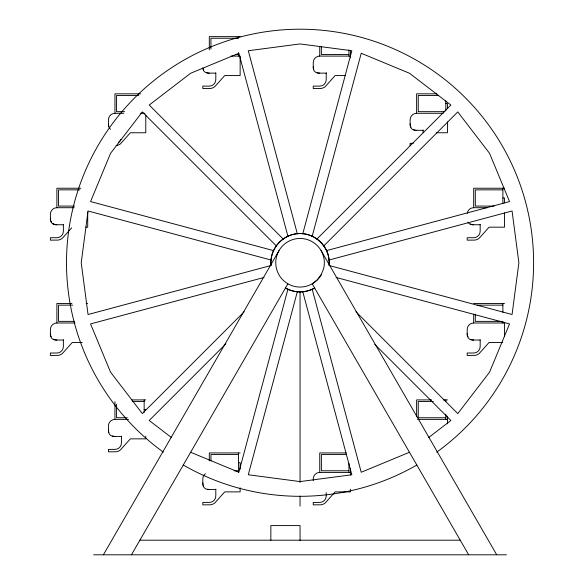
<?xml version="1.0" encoding="UTF-8"?>
<svg xmlns="http://www.w3.org/2000/svg" width="584" height="584" viewBox="0 0 584 584"><rect width="100%" height="100%" fill="white"/><g stroke="black" fill="none" stroke-linecap="round" stroke-linejoin="round"><path stroke-width="0.88" d="M329.026 264.545C330.624 248.346 316.221 233.381 300.052 233.549C283.59 233.344 268.932 248.974 271.202 265.443M287.963 289.087L238.885 472.244L190.639 452.264M302.746 233.907L351.823 50.742L300.052 43.931L248.288 50.742L297.365 233.907M297.365 291.606L248.288 474.763L300.052 481.581L351.823 474.763L302.746 291.606M312.148 236.425L361.226 53.261L409.464 73.248L450.892 105.032L316.813 239.112M321.098 274.903L323.521 269.041A24.294 24.294 0 0 0 295.84 238.827A24.294 24.294 0 0 0 280.152 276.692A24.294 24.294 0 0 0 321.098 274.903L317.236 279.933L312.206 283.795L468.667 554.8M103.39 554.8L279.013 250.609M131.444 554.8L287.905 283.795M71.693 227.855L62.32 238.316A8.928 8.928 0 0 1 58.05 240.09L50.392 240.155L50.392 237.724L56.882 237.724A6.49 6.49 0 0 0 63.371 231.235L63.371 224.745A2.431 2.431 0 0 1 63.393 224.424M244.185 311.739L142.335 413.589L110.544 372.169L90.564 323.923L264.041 277.444M225.928 343.764L149.219 420.473L171.36 437.467M323.697 245.995L457.776 111.916L489.56 153.344L509.547 201.582L326.383 250.66M428.751 437.467L450.892 420.473L374.826 344.407M409.464 452.264L361.226 472.244L312.148 289.087M270.326 265.683L88.045 314.521L81.227 262.756L88.045 210.985L271.202 260.062M328.909 260.062L512.066 210.985L518.884 262.756L512.066 314.521L328.909 265.443M240.141 36.631L209.313 36.631L209.313 49.903M235.848 54.473L238.52 54.473M348.94 54.473L321.361 54.473L321.361 46.362M231.074 56.1L240.141 56.1L240.141 75.57L224.723 75.57L214.751 86.709A8.928 8.928 0 0 1 210.481 88.476L202.823 88.549L202.823 86.111L209.313 86.111A6.49 6.49 0 0 0 215.803 79.621L215.803 73.131A2.431 2.431 0 0 1 215.824 72.817M326.244 72.817A2.431 2.431 0 0 0 326.23 73.131L318.521 73.131A5.271 5.271 0 0 1 313.25 67.861L313.25 62.59A6.49 6.49 0 0 1 319.74 56.1L350.568 56.1M215.803 73.131L208.101 73.131A5.271 5.271 0 0 1 202.823 67.861M345.122 75.57L335.143 75.57L325.171 86.709A8.928 8.928 0 0 1 320.901 88.476L313.25 88.549L313.25 86.111L319.74 86.111A6.49 6.49 0 0 0 326.23 79.621L326.23 73.131M140.613 93.827L114.946 93.827L114.946 113.296A6.49 6.49 0 0 0 108.456 119.786L108.456 125.056A5.271 5.271 0 0 0 110.522 129.239M436.978 93.827L416.626 93.827L416.626 113.296A6.49 6.49 0 0 0 410.136 119.786L410.136 125.056A5.271 5.271 0 0 0 415.406 130.327L423.115 130.327A2.431 2.431 0 0 1 423.137 130.013M138.817 95.447L116.574 95.447L116.574 111.668L124.582 111.668M438.708 95.447L418.246 95.447L418.246 111.668L444.942 111.668M445.826 103.558L447.454 103.558L447.454 108.427M114.946 113.296L123.801 113.296M140.613 113.296L144.868 113.296M416.626 113.296L443.176 113.296M436.569 132.765L447.454 132.765L447.454 121.881M413.377 143.314L410.136 143.314L410.136 145.744M80.775 188.238L56.882 188.238L56.882 207.707A6.49 6.49 0 0 0 50.392 214.197L50.392 219.474A5.271 5.271 0 0 0 55.663 224.745L63.371 224.745M504.503 188.238L473.682 188.238L473.682 207.707A6.49 6.49 0 0 0 467.244 213.35M79.855 189.858L58.502 189.858L58.502 206.086L74.518 206.086M502.882 189.858L475.303 189.858L475.303 206.086L493.984 206.086M502.882 197.976L504.503 197.976L504.503 202.838M56.882 207.707L74.11 207.707M473.682 207.707L487.282 207.707M480.187 224.424A2.431 2.431 0 0 0 480.172 224.745L472.463 224.745A5.271 5.271 0 0 1 467.894 222.11M85.892 227.176L87.71 227.176L87.71 212.007M71.927 303.527L56.882 303.527L56.882 322.996A6.49 6.49 0 0 0 50.392 329.486L50.392 334.763A5.271 5.271 0 0 0 55.663 340.034L63.371 340.034A2.431 2.431 0 0 1 63.393 339.713M86.089 303.527L87.71 303.527M473.682 303.527L504.503 303.527M72.737 305.147L58.502 305.147L58.502 321.375L74.518 321.375M477.084 305.147L502.882 305.147M501.101 321.375L475.303 321.375L475.303 314.163M56.882 322.996L75.015 322.996M480.187 339.713A2.431 2.431 0 0 0 480.172 340.034L472.463 340.034A5.271 5.271 0 0 1 467.193 334.763L467.193 329.486A6.49 6.49 0 0 1 473.682 322.996L504.503 322.996L504.503 336.274M82.264 342.465L72.292 342.465L62.32 353.605A8.928 8.928 0 0 1 58.05 355.379L50.392 355.444L50.392 353.013L56.882 353.013A6.49 6.49 0 0 0 63.371 346.524L63.371 340.034M502.693 342.465L489.085 342.465L479.114 353.605A8.928 8.928 0 0 1 474.843 355.379L467.193 355.444L467.193 353.013L473.682 353.013A6.49 6.49 0 0 0 480.172 346.524L480.172 340.034M131.765 399.909L145.774 399.909M431.671 399.909L416.626 399.909L416.626 416.728M443.176 399.909L447.454 399.909M132.59 401.536L144.153 401.536M433.372 401.536L418.246 401.536L418.246 417.757L445.826 417.757M144.153 409.647L145.774 409.647M127.246 417.757L116.574 417.757L116.574 404.238M121.457 436.102A2.431 2.431 0 0 0 121.435 436.416L113.734 436.416A5.271 5.271 0 0 1 108.456 431.145L108.456 425.867A6.49 6.49 0 0 1 114.946 419.378L128.546 419.378M417.509 419.378L447.454 419.378M240.141 452.936L209.313 452.936L209.313 460.907M346.29 452.936L319.74 452.936L319.74 472.412A6.49 6.49 0 0 0 313.25 478.902L313.25 480.654M238.52 454.564L210.941 454.564L210.941 460.871M346.276 454.564L321.361 454.564L321.361 470.784L348.94 470.784M238.52 462.674L240.141 462.674L240.141 469.164M234.074 470.784L238.52 470.784M319.74 472.412L350.568 472.412M215.824 489.129A2.431 2.431 0 0 0 215.803 489.443L208.101 489.443A5.271 5.271 0 0 1 202.823 484.173L202.823 478.902A6.49 6.49 0 0 1 205.364 473.748M139.875 540.2L460.236 540.2M93.652 554.8L506.459 554.8M273.728 250.66L90.564 201.582L110.544 153.344L142.335 111.916L276.414 245.995M336.07 277.444L509.547 323.923L489.56 372.169L457.776 413.589L355.926 311.739M283.298 239.112L149.219 105.032L190.639 73.248L238.885 53.261L287.963 236.425M321.098 250.609L496.721 554.8M504.503 212.861L504.503 227.176L489.085 227.176L479.114 238.316A8.928 8.928 0 0 1 474.843 240.09L467.193 240.155L467.193 237.724L473.682 237.724A6.49 6.49 0 0 0 480.172 231.235L480.172 224.745M502.882 188.238L502.882 203.429M502.882 303.527L502.882 312.36M502.882 321.375L502.882 322.996M473.682 314.148L473.682 322.996M447.454 416.136L447.454 423.809M445.826 100.857L445.826 110.77M445.826 399.909L445.826 401.536M445.826 414.151L445.826 419.378M423.115 130.327L423.115 132.765M350.568 51.231L350.568 57.867M350.568 468.353L350.568 475.062M350.568 489.224L350.568 491.881L335.143 491.881L325.171 503.021A8.928 8.928 0 0 1 320.901 504.788L313.25 504.861L313.25 502.423L319.74 502.423A6.49 6.49 0 0 0 326.23 495.933L326.23 492.692M348.94 49.903L348.94 56.1M348.94 463.579L348.94 472.412M319.74 46.362L319.74 56.1M300.052 291.92L300.052 482.428M300.052 496.101L300.052 506.124M300.052 540.638L300.052 525.593L270.852 525.593L270.852 540.2M240.141 487.822L240.141 491.881L224.723 491.881L214.751 503.021A8.928 8.928 0 0 1 210.481 504.788L202.823 504.861L202.823 502.423L209.313 502.423A6.49 6.49 0 0 0 215.803 495.933L215.803 489.443M238.52 36.631L238.52 38.252L210.941 38.252L210.941 49.071M238.52 52.56L238.52 56.1M238.52 452.936L238.52 472.412M145.774 115.012L145.774 132.765L130.356 132.765L120.384 143.905A8.928 8.928 0 0 1 116.114 145.672M145.774 436.197L145.774 438.854L130.356 438.854L120.384 449.994A8.928 8.928 0 0 1 116.114 451.76L108.456 451.834L108.456 449.395L114.946 449.395A6.49 6.49 0 0 0 121.435 442.906L121.435 436.416M144.153 399.909L144.153 412.348M114.946 401.683L114.946 419.378M163.396 452.155A233.556 233.556 0 0 1 126.319 106.668A233.556 233.556 0 0 1 473.792 106.668A233.556 233.556 0 0 1 436.715 452.155M416.83 465.017A233.556 233.556 0 0 1 183.281 465.017M270.961 265.289A29.207 29.207 0 0 1 299.628 233.549A29.207 29.207 0 0 1 329.208 264.442M209.313 489.443A6.49 6.49 0 0 1 207.634 489.224M203.699 486.202A6.49 6.49 0 0 1 203.049 484.632M202.882 483.8A6.49 6.49 0 0 1 202.823 482.953M108.953 126.327A6.49 6.49 0 0 1 108.456 123.837M120.946 139.306A6.49 6.49 0 0 1 118.194 142.438M319.74 73.131A6.49 6.49 0 0 1 317.251 72.642M313.739 69.131A6.49 6.49 0 0 1 313.469 68.321M313.301 67.489A6.49 6.49 0 0 1 313.25 66.642M209.313 73.131A6.49 6.49 0 0 1 206.831 72.642M203.699 69.89A6.49 6.49 0 0 1 203.049 68.321M473.682 340.034A6.49 6.49 0 0 1 471.193 339.538M468.061 336.786A6.49 6.49 0 0 1 467.682 336.026M467.412 335.223A6.49 6.49 0 0 1 467.193 333.544M56.882 224.745A6.49 6.49 0 0 1 55.203 224.526M54.4 224.249A6.49 6.49 0 0 1 52.932 223.402M51.735 222.205A6.49 6.49 0 0 1 50.888 220.737M50.45 219.102A6.49 6.49 0 0 1 50.392 218.255M473.682 224.745A6.49 6.49 0 0 1 471.996 224.526M471.193 224.249A6.49 6.49 0 0 1 470.434 223.876M114.946 436.416A6.49 6.49 0 0 1 112.464 435.919M108.953 432.408A6.49 6.49 0 0 1 108.456 429.926M416.626 130.327A6.49 6.49 0 0 1 413.377 129.458M411.005 127.086A6.49 6.49 0 0 1 410.355 125.523M410.187 124.684A6.49 6.49 0 0 1 410.136 123.837M56.882 340.034A6.49 6.49 0 0 1 53.633 339.165M51.261 336.786A6.49 6.49 0 0 1 50.611 335.223M50.45 334.391A6.49 6.49 0 0 1 50.392 333.544M314.659 288.043C305.666 293.037 294.445 293.037 285.452 288.043A29.207 29.207 0 0 0 314.659 288.043"/></g></svg>
